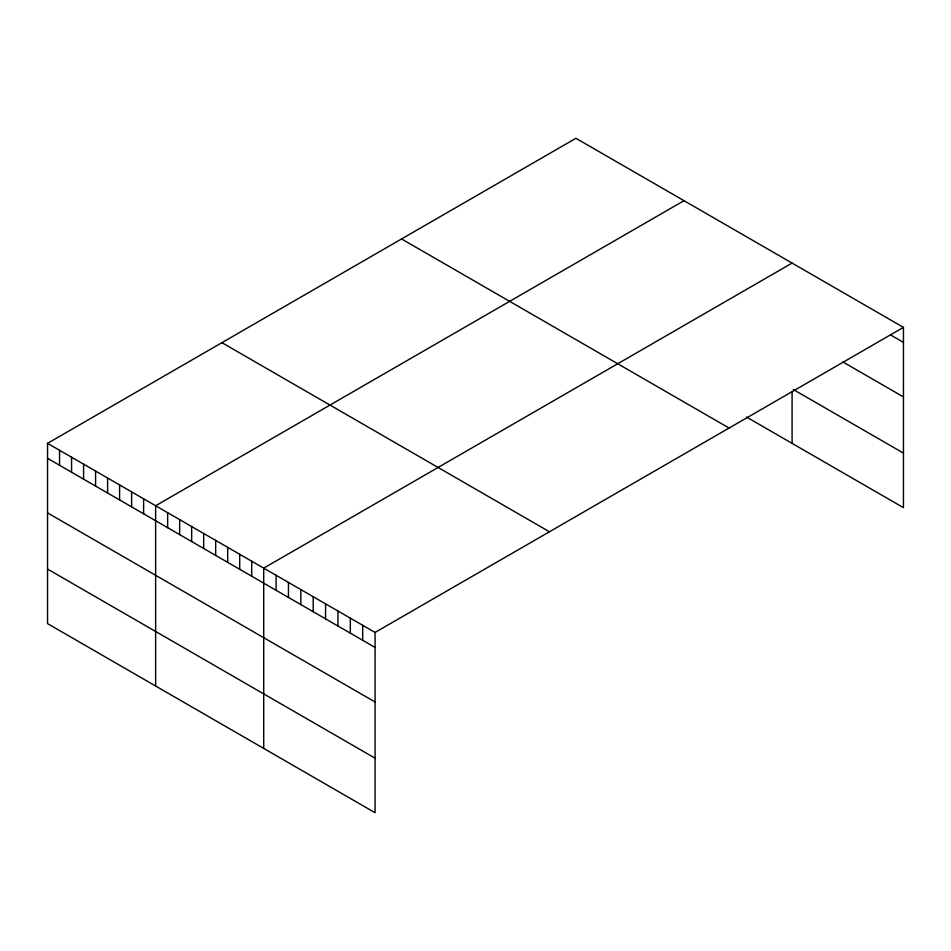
<?xml version="1.0" encoding="UTF-8"?>
<svg xmlns="http://www.w3.org/2000/svg" width="951" height="951" viewBox="0 0 951 951"><rect width="100%" height="100%" fill="white"/><g stroke="black" fill="none" stroke-linecap="round" stroke-linejoin="round"><path stroke-width="1.43" d="M47.55 443.344L375.074 632.439L375.074 812.713L47.55 623.618L47.55 443.344L575.926 138.287L903.45 327.382L903.45 507.656L746.464 417.025M684.007 200.685L155.631 505.742L155.631 686.028M792.088 263.082L263.712 568.139L263.712 748.425M375.074 632.439L903.45 327.382M891.075 335.239L903.45 342.384M842.824 361.915L903.45 396.924M793.324 389.541L903.45 453.116M401.56 238.951L729.084 428.045M221.916 342.669L549.44 531.764M47.55 458.346L375.074 647.441M47.55 512.886L375.074 701.981M47.55 569.078L375.074 758.173M792.088 391.55L792.088 443.368M362.7 625.294L362.7 640.296M350.325 618.15L350.325 633.152M337.95 611.006L337.95 626.008M325.575 603.861L325.575 618.863M313.212 596.717L313.212 611.719M300.837 589.572L300.837 604.574M288.462 582.428L288.462 597.43M276.087 575.284L276.087 590.286M251.706 561.209L251.706 576.211M239.7 554.278L239.7 569.28M227.681 547.348L227.681 562.338M215.675 540.406L215.675 555.408M203.669 533.475L203.669 548.477M191.662 526.545L191.662 541.547M179.656 519.603L179.656 534.605M167.638 512.672L167.638 527.674M143.625 498.811L143.625 513.813M131.618 491.869L131.618 506.871M119.6 484.939L119.6 499.941M107.594 478.008L107.594 493.01M95.587 471.078L95.587 486.08M83.581 464.136L83.581 479.138M71.563 457.205L71.563 472.207M59.556 450.275L59.556 465.277"/></g></svg>
